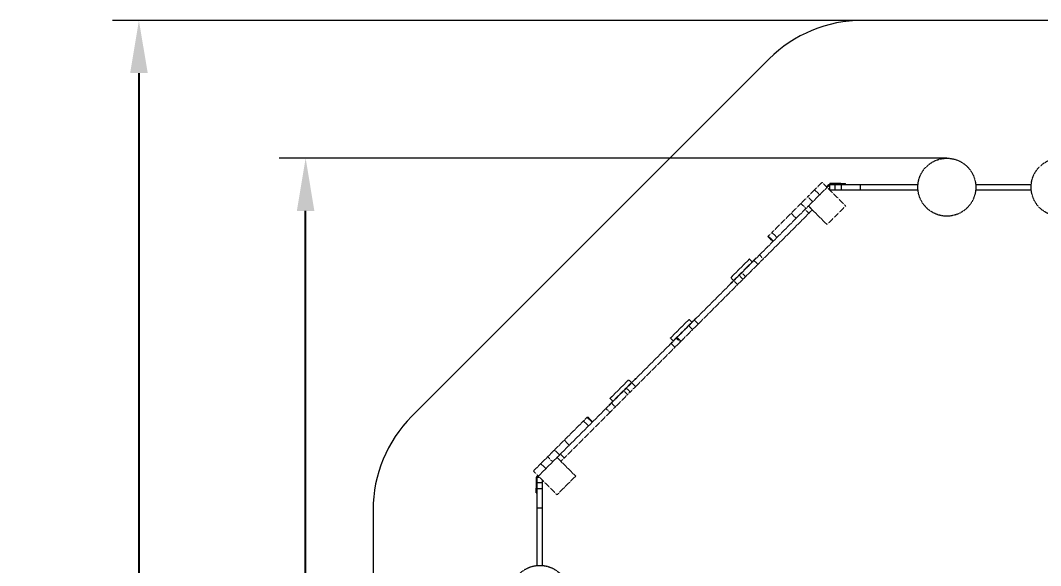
# Model space of a CAD drawing. Header units: millimetres. Extents: x -3341 to 2898, y -3463 to 2691.
# Drawn here: x -3341 to 532, y 621 to 2691 of the extents above; entities that cross this region are included whole.
import ezdxf

# ---------------------------------------------------------------- set-up
doc = ezdxf.new("R2010")
doc.units = ezdxf.units.MM
doc.linetypes.add('HIDDEN', pattern=[1.905, 1.27, -0.635])
for name, color, linetype in [('DIKOM_ЗОНА', 90, 'Continuous'), ('DIKOM_ОБЪЕКТ', 7, 'Continuous'), ('DIKOM_РАЗМЕР_ЗОНА', 7, 'Continuous'), ('DIKOM_РАЗМЕР_ОБЪЕКТА', 7, 'Continuous')]:
    doc.layers.add(name, color=color, linetype=linetype)
doc.styles.add('style1', font='arialbd.ttf', dxfattribs={"width": 0.8})
doc.dimstyles.new('1-50', dxfattribs={"dimtxt": 300, "dimasz": 200, "dimexe": 100, "dimexo": 0, "dimgap": 100, "dimtad": 1, "dimtxsty": 'style1', "dimcen": 200, "dimclrd": 7, "dimclre": 7, "dimclrt": 7, "dimadec": 1, "dimazin": 2, "dimtfac": 1, "dimtmove": 0, "dimatfit": 2, "dimfxl": 0, "dimlwd": 25, "dimlwe": 18, "dimarcsym": 0})

# ---------------------------------------------------------------- blocks, each defined once
blk = doc.blocks.new('*D0')
at = {"layer": 'Defpoints', "color": 0, "transparency": 16777216}
for p in [(-2258.4, 2167.8), (176.5, 2167.8), (171.4, -1709)]:
    blk.add_point(p, dxfattribs=at)
at = {"layer": 'DIKOM_РАЗМЕР_ОБЪЕКТА', "color": 7, "lineweight": 18, "transparency": 16777216}
for p, q in [((176.5, 2167.8), (-2358.4, 2167.8)), ((171.4, -1709), (-2358.4, -1709))]:
    blk.add_line(p, q, dxfattribs=at)
at = {"layer": 'DIKOM_РАЗМЕР_ОБЪЕКТА', "color": 7, "lineweight": 25, "transparency": 16777216}
blk.add_line((-2258.4, -1509), (-2258.4, 1967.8), dxfattribs=at)
at = {"layer": 'DIKOM_РАЗМЕР_ОБЪЕКТА', "color": 7, "transparency": 16777216}
for points in [[(-2291.7, 1967.8), (-2225.1, 1967.8), (-2258.4, 2167.8)], [(-2291.7, -1509), (-2225.1, -1509), (-2258.4, -1709)]]:
    blk.add_solid(points, dxfattribs=at)
at = {"layer": 'DIKOM_РАЗМЕР_ОБЪЕКТА', "color": 7, "transparency": 16777216, "insert": (-2511.7, 181.6), "char_height": 300, "attachment_point": 5, "rotation": 90, "style": 'style1'}
blk.add_mtext('{\\fArial|b0|i0|c204|p34;3900}', dxfattribs=at)
blk = doc.blocks.new('*D2')
at = {"layer": 'Defpoints', "color": 0, "transparency": 16777216}
for p in [(2897.7, 1148.8), (-2002.3, 617.8), (-2002.3, -3363.4)]:
    blk.add_point(p, dxfattribs=at)
at = {"layer": 'DIKOM_РАЗМЕР_ЗОНА', "color": 7, "lineweight": 18, "transparency": 16777216}
for p, q in [((2897.7, 1148.8), (2897.7, -3463.4)), ((-2002.3, 617.8), (-2002.3, -3463.4))]:
    blk.add_line(p, q, dxfattribs=at)
at = {"layer": 'DIKOM_РАЗМЕР_ЗОНА', "color": 7, "lineweight": 25, "transparency": 16777216}
blk.add_line((2697.7, -3363.4), (-1802.3, -3363.4), dxfattribs=at)
at = {"layer": 'DIKOM_РАЗМЕР_ЗОНА', "color": 7, "transparency": 16777216}
for points in [[(-1802.3, -3330), (-1802.3, -3396.7), (-2002.3, -3363.4)], [(2697.7, -3330), (2697.7, -3396.7), (2897.7, -3363.4)]]:
    blk.add_solid(points, dxfattribs=at)
at = {"layer": 'DIKOM_РАЗМЕР_ЗОНА', "color": 7, "transparency": 16777216, "insert": (655.1, -3110.2), "char_height": 300, "attachment_point": 5, "style": 'style1'}
blk.add_mtext('{\\fArial|b0|i0|c204|p34;4900}', dxfattribs=at)
blk = doc.blocks.new('*D3')
at = {"layer": 'Defpoints', "color": 0, "transparency": 16777216}
for p in [(271.9, 2691), (-2891.4, -2209), (-91, -2209)]:
    blk.add_point(p, dxfattribs=at)
at = {"layer": 'DIKOM_РАЗМЕР_ЗОНА', "color": 7, "lineweight": 18, "transparency": 16777216}
for p, q in [((271.9, 2691), (-2991.4, 2691)), ((-91, -2209), (-2991.4, -2209))]:
    blk.add_line(p, q, dxfattribs=at)
at = {"layer": 'DIKOM_РАЗМЕР_ЗОНА', "color": 7, "lineweight": 25, "transparency": 16777216}
blk.add_line((-2891.4, 2491), (-2891.4, -2009), dxfattribs=at)
at = {"layer": 'DIKOM_РАЗМЕР_ЗОНА', "color": 7, "transparency": 16777216}
for points in [[(-2924.7, 2491), (-2858, 2491), (-2891.4, 2691)], [(-2924.7, -2009), (-2858, -2009), (-2891.4, -2209)]]:
    blk.add_solid(points, dxfattribs=at)
at = {"layer": 'DIKOM_РАЗМЕР_ЗОНА', "color": 7, "transparency": 16777216, "insert": (-3144.6, 191.6), "char_height": 300, "attachment_point": 5, "rotation": 90, "style": 'style1'}
blk.add_mtext('{\\fArial|b0|i0|c204|p34;4900}', dxfattribs=at)

msp = doc.modelspace()

# ---------------------------------------------------------------- linework, layer by layer
at = {"layer": 'DIKOM_ЗОНА', "color": 3, "lineweight": 15}
msp.add_lwpolyline([(-498.339, 2544.51), (-1855.805, 1187.045, 0.19891237), (-2002.252, 833.491), (-2002.252, -1709.043, 0.41421356), (-1502.252, -2209.043), (2397.748, -2209.043, 0.41421356), (2897.748, -1709.043), (2897.748, 2190.957, 0.41421356), (2397.748, 2690.957), (-144.786, 2690.957, 0.19891237)], format="xyb", close=True, dxfattribs=at)
at = {"layer": 'DIKOM_ОБЪЕКТ', "color": 7, "linetype": 'HIDDEN', "lineweight": 15}
for p, q in [((-349.23, 1986.513), (-278.519, 2057.224)), ((-297.611, 2076.316), (-278.519, 2057.224)), ((-270.105, 2069.881), (-280.64, 2059.345)), ((-278.519, 2057.224), (-268.64, 2067.103)), ((-278.519, 2057.224), (-207.808, 1986.513)), ((-268.64, 2068.345), (-268.64, 2047.345)), ((-268.64, 2068.345), (-248.64, 2068.345)), ((-226.64, 2071.345), (-266.569, 2071.345)), ((-248.64, 2068.345), (-248.64, 2047.345)), ((-248.64, 2068.345), (-224.898, 2068.345)), ((-226.64, 2068.345), (-226.64, 2071.345)), ((-226.64, 2071.345), (-208.64, 2071.345)), ((-224.898, 2068.345), (-224.898, 2047.345)), ((-224.898, 2068.345), (-152.565, 2068.345)), ((-208.64, 2068.345), (-208.64, 2071.345)), ((-152.565, 2068.345), (-152.565, 2047.345)), ((-152.565, 2068.345), (66.862, 2068.345)), ((285.858, 2068.345), (496.862, 2068.345)), ((-325.895, 2048.032), (-351.985, 2021.942)), ((-351.985, 2021.942), (-332.893, 2002.85)), ((-325.895, 2048.032), (-306.803, 2028.94)), ((-268.64, 2047.345), (-248.64, 2047.345)), ((-248.64, 2047.345), (-224.898, 2047.345)), ((-224.898, 2047.345), (-152.565, 2047.345)), ((-152.565, 2047.345), (66.862, 2047.345)), ((285.858, 2047.345), (496.862, 2047.345)), ((-377.917, 1996.01), (-414.929, 1958.997)), ((-358.825, 1976.918), (-395.837, 1939.906)), ((-377.917, 1996.01), (-358.825, 1976.918)), ((-349.306, 1986.436), (-334.457, 1971.587)), ((-278.519, 1915.803), (-349.23, 1986.513)), ((-207.808, 1986.513), (-278.519, 1915.803)), ((-414.929, 1958.997), (-395.837, 1939.906)), ((-398.156, 1937.587), (-395.837, 1939.906)), ((-362.145, 1973.597), (-347.296, 1958.748)), ((-503.393, 1870.534), (-484.301, 1851.442)), ((-501.76, 1872.167), (-487.889, 1886.038)), ((-501.76, 1872.167), (-482.668, 1853.075)), ((-487.889, 1886.038), (-468.797, 1866.946)), ((-562.523, 1774.634), (-573.13, 1785.24)), ((-546.899, 1788.843), (-547.606, 1789.551)), ((-534.92, 1800.823), (-520.071, 1785.973)), ((-586.975, 1750.182), (-588.333, 1748.824)), ((-588.333, 1748.824), (-587.626, 1748.116)), ((-586.975, 1750.182), (-586.268, 1749.475)), ((-557.506, 1779.651), (-556.799, 1778.944)), ((-556.109, 1779.634), (-541.26, 1764.785)), ((-643.841, 1714.53), (-633.234, 1703.923)), ((-612.262, 1723.481), (-597.412, 1708.632)), ((-607.369, 1729.788), (-606.662, 1729.08)), ((-602.534, 1733.208), (-587.685, 1718.359)), ((-648.054, 1689.103), (-647.347, 1688.396)), ((-639.022, 1698.135), (-638.315, 1697.428)), ((-632.831, 1702.912), (-617.982, 1688.062)), ((-791.878, 1545.279), (-802.485, 1555.885)), ((-786.861, 1550.296), (-786.154, 1549.589)), ((-782.522, 1553.221), (-767.673, 1538.371)), ((-776.254, 1559.488), (-776.961, 1560.196)), ((-816.33, 1520.827), (-817.688, 1519.469)), ((-817.688, 1519.469), (-816.981, 1518.761)), ((-816.33, 1520.827), (-815.623, 1520.12)), ((-803.63, 1532.112), (-788.781, 1517.263)), ((-873.196, 1485.175), (-862.589, 1474.568)), ((-851.188, 1484.555), (-836.339, 1469.706)), ((-848.339, 1487.404), (-833.49, 1472.555)), ((-836.725, 1500.433), (-836.017, 1499.725)), ((-877.409, 1459.748), (-876.702, 1459.041)), ((-870.671, 1465.072), (-855.822, 1450.222)), ((-868.377, 1468.78), (-867.67, 1468.073)), ((-1021.233, 1315.924), (-1031.84, 1326.53)), ((-1016.216, 1320.941), (-1015.509, 1320.234)), ((-1005.609, 1330.133), (-1006.316, 1330.841)), ((-1050.519, 1285.224), (-1035.67, 1270.375)), ((-1045.685, 1291.472), (-1047.043, 1290.114)), ((-1047.043, 1290.114), (-1046.336, 1289.407)), ((-1045.685, 1291.472), (-1044.978, 1290.765)), ((-1040.792, 1294.951), (-1025.942, 1280.102)), ((-1020.222, 1315.521), (-1005.373, 1300.672)), ((-1102.551, 1255.82), (-1091.944, 1245.213)), ((-1066.079, 1271.078), (-1065.372, 1270.37)), ((-1118.133, 1217.61), (-1103.284, 1202.761)), ((-1106.764, 1230.393), (-1106.057, 1229.686)), ((-1097.732, 1239.425), (-1097.025, 1238.718)), ((-1096.944, 1238.799), (-1082.095, 1223.949)), ((-1189.477, 1184.449), (-1203.348, 1170.578)), ((-1184.256, 1151.486), (-1203.348, 1170.578)), ((-1170.385, 1165.357), (-1189.477, 1184.449)), ((-1168.752, 1166.991), (-1187.844, 1186.083)), ((-1313.32, 1060.607), (-1276.308, 1097.619)), ((-1257.216, 1078.527), (-1276.308, 1097.619)), ((-1294.228, 1041.515), (-1313.32, 1060.607)), ((-1294.228, 1041.515), (-1257.216, 1078.527)), ((-1254.897, 1080.845), (-1257.216, 1078.527)), ((-1374.534, 961.208), (-1303.824, 1031.919)), ((-1365.342, 1008.585), (-1339.252, 1034.674)), ((-1346.25, 989.493), (-1365.342, 1008.585)), ((-1320.161, 1015.582), (-1339.252, 1034.674)), ((-1303.824, 1031.919), (-1233.113, 961.208)), ((-1303.747, 1031.996), (-1288.898, 1017.147)), ((-1290.908, 1044.835), (-1276.059, 1029.986)), ((-1374.534, 961.208), (-1393.626, 980.3)), ((-1382.64, 955.274), (-1382.64, 915.345)), ((-1376.656, 963.33), (-1381.176, 958.81)), ((-1379.64, 957.345), (-1370.671, 957.345)), ((-1379.64, 937.345), (-1379.64, 957.345)), ((-1379.64, 937.345), (-1358.64, 937.345)), ((-1379.64, 913.603), (-1379.64, 937.345)), ((-1378.397, 957.345), (-1374.534, 961.208)), ((-1303.824, 890.498), (-1374.534, 961.208)), ((-1358.64, 937.345), (-1358.64, 945.314)), ((-1358.64, 913.603), (-1358.64, 937.345)), ((-1233.113, 961.208), (-1303.824, 890.498)), ((-1382.64, 915.345), (-1379.64, 915.345)), ((-1382.64, 897.345), (-1382.64, 915.345)), ((-1382.64, 897.345), (-1379.64, 897.345)), ((-1379.64, 913.603), (-1358.64, 913.603)), ((-1379.64, 841.27), (-1379.64, 913.603)), ((-1358.64, 841.27), (-1358.64, 913.603)), ((-1379.64, 841.27), (-1358.64, 841.27)), ((-1379.64, 621.843), (-1379.64, 841.27)), ((-1358.64, 621.843), (-1358.64, 841.27))]:
    msp.add_line(p, q, dxfattribs=at)
at = {"layer": 'DIKOM_ОБЪЕКТ', "color": 7, "linetype": 'HIDDEN', "lineweight": 15, "flags": 128}
for points in [[(-325.895, 2048.032), (-323.877, 2050.049), (-321.87, 2052.057), (-319.883, 2054.044), (-317.926, 2056), (-316.011, 2057.916), (-314.145, 2059.781), (-312.34, 2061.587), (-310.603, 2063.323), (-308.945, 2064.982), (-307.373, 2066.554), (-305.895, 2068.032), (-304.519, 2069.407), (-303.252, 2070.674), (-302.101, 2071.826), (-301.07, 2072.856), (-300.167, 2073.76), (-299.394, 2074.533), (-298.756, 2075.17), (-298.257, 2075.669), (-297.899, 2076.028), (-297.683, 2076.244), (-297.611, 2076.316)], [(-351.985, 2021.942), (-355.302, 2018.624), (-358.613, 2015.314), (-361.909, 2012.018), (-365.183, 2008.744), (-368.428, 2005.499), (-371.636, 2002.29), (-374.802, 1999.125), (-377.917, 1996.01)], [(-349.306, 1986.436), (-349.336, 1986.407), (-352.545, 1983.198), (-355.71, 1980.033), (-358.825, 1976.918)], [(-398.156, 1937.587), (-401.196, 1934.546), (-414.333, 1921.409), (-427.527, 1908.216), (-440.776, 1894.966), (-454.079, 1881.664), (-467.434, 1868.309), (-480.838, 1854.905), (-494.291, 1841.452), (-507.79, 1827.953), (-521.334, 1814.409), (-534.92, 1800.823)], [(-347.296, 1958.748), (-360.251, 1945.793), (-373.269, 1932.775), (-386.347, 1919.697), (-399.484, 1906.56), (-412.678, 1893.366), (-425.927, 1880.117), (-439.23, 1866.814), (-452.585, 1853.46), (-465.989, 1840.055), (-479.442, 1826.603), (-492.941, 1813.104), (-506.485, 1799.56), (-520.071, 1785.973)], [(-487.889, 1886.038), (-486.734, 1887.192), (-485.452, 1888.474), (-484.046, 1889.881), (-482.518, 1891.409), (-480.873, 1893.054), (-479.115, 1894.812), (-477.248, 1896.679), (-475.277, 1898.65), (-473.207, 1900.72), (-471.042, 1902.884), (-468.79, 1905.137), (-466.454, 1907.472), (-464.041, 1909.885), (-461.558, 1912.369), (-459.009, 1914.917), (-456.402, 1917.524), (-453.743, 1920.183), (-451.039, 1922.887), (-448.297, 1925.63), (-445.523, 1928.404), (-442.724, 1931.203), (-439.907, 1934.019), (-437.08, 1936.846), (-434.25, 1939.677), (-431.423, 1942.504), (-428.606, 1945.32), (-425.808, 1948.119), (-423.034, 1950.893), (-420.291, 1953.635), (-417.588, 1956.339), (-414.929, 1958.997)], [(-334.457, 1971.587), (-334.531, 1971.514), (-334.75, 1971.294), (-335.115, 1970.93), (-335.621, 1970.423), (-336.267, 1969.777), (-337.047, 1968.998), (-337.955, 1968.089), (-338.986, 1967.058), (-340.133, 1965.911), (-341.388, 1964.657), (-342.741, 1963.304), (-344.183, 1961.861), (-345.705, 1960.339), (-347.296, 1958.748)], [(-503.393, 1870.534), (-503.355, 1870.572), (-503.174, 1870.753), (-502.846, 1871.081), (-502.373, 1871.553), (-501.76, 1872.167)], [(-643.841, 1714.53), (-643.833, 1714.537), (-643.714, 1714.656), (-643.454, 1714.916), (-643.053, 1715.317), (-642.513, 1715.857), (-641.836, 1716.534), (-641.024, 1717.346), (-640.082, 1718.289), (-639.012, 1719.358), (-637.819, 1720.551), (-636.508, 1721.862), (-635.085, 1723.285), (-633.554, 1724.816), (-631.922, 1726.448), (-630.196, 1728.174), (-628.383, 1729.987), (-626.489, 1731.881), (-624.523, 1733.847), (-622.492, 1735.878), (-620.405, 1737.965), (-618.27, 1740.1), (-616.096, 1742.275), (-613.89, 1744.48), (-611.664, 1746.707), (-609.424, 1748.946), (-607.18, 1751.19), (-604.942, 1753.428), (-602.718, 1755.652), (-600.518, 1757.853), (-598.349, 1760.021), (-596.221, 1762.149), (-594.143, 1764.228), (-592.122, 1766.248), (-590.167, 1768.203), (-588.286, 1770.084), (-586.486, 1771.884), (-584.775, 1773.595), (-583.16, 1775.211), (-581.646, 1776.724), (-580.24, 1778.13), (-578.949, 1779.422), (-577.775, 1780.595), (-576.726, 1781.644), (-575.805, 1782.565), (-575.015, 1783.355), (-574.36, 1784.01), (-573.842, 1784.528), (-573.464, 1784.906), (-573.227, 1785.143), (-573.132, 1785.238), (-573.13, 1785.24)], [(-547.606, 1789.551), (-547.621, 1789.537), (-547.764, 1789.393), (-548.06, 1789.097), (-548.505, 1788.652), (-549.092, 1788.065), (-549.813, 1787.345), (-550.656, 1786.501), (-551.61, 1785.547), (-552.661, 1784.496), (-553.793, 1783.364), (-554.989, 1782.168), (-556.233, 1780.924), (-557.506, 1779.651)], [(-556.109, 1779.634), (-554.871, 1780.872), (-553.515, 1782.227), (-552.048, 1783.695), (-550.475, 1785.268), (-548.802, 1786.94), (-547.037, 1788.706), (-545.186, 1790.557), (-543.257, 1792.486), (-541.257, 1794.486), (-539.196, 1796.547), (-537.081, 1798.662), (-534.92, 1800.823)], [(-541.26, 1764.785), (-540.022, 1766.023), (-538.666, 1767.378), (-537.199, 1768.845), (-535.626, 1770.418), (-533.953, 1772.091), (-532.187, 1773.857), (-530.336, 1775.708), (-528.407, 1777.637), (-526.408, 1779.636), (-524.347, 1781.698), (-522.231, 1783.813), (-520.071, 1785.973)], [(-588.333, 1748.824), (-588.939, 1748.218), (-589.668, 1747.489), (-590.51, 1746.647), (-591.452, 1745.705), (-592.483, 1744.674), (-593.588, 1743.569), (-594.752, 1742.405), (-595.959, 1741.198), (-597.193, 1739.964), (-598.435, 1738.722), (-599.671, 1737.486), (-600.881, 1736.276), (-602.051, 1735.106), (-603.163, 1733.994), (-604.203, 1732.954), (-605.155, 1732.002), (-606.008, 1731.149), (-606.75, 1730.407), (-607.369, 1729.788)], [(-556.109, 1779.634), (-557.377, 1778.366), (-558.767, 1776.976), (-560.274, 1775.469), (-561.892, 1773.851), (-563.613, 1772.13), (-565.43, 1770.313), (-567.336, 1768.407), (-569.322, 1766.421), (-571.38, 1764.363), (-573.501, 1762.241), (-575.677, 1760.066), (-577.897, 1757.846), (-580.153, 1755.59), (-582.435, 1753.308), (-584.733, 1751.01), (-587.038, 1748.705), (-589.339, 1746.404), (-591.627, 1744.116), (-593.892, 1741.851), (-596.125, 1739.618), (-598.315, 1737.427), (-600.455, 1735.288), (-602.534, 1733.208)], [(-541.26, 1764.785), (-542.527, 1763.517), (-543.918, 1762.127), (-545.425, 1760.619), (-547.043, 1759.002), (-548.764, 1757.281), (-550.581, 1755.463), (-552.487, 1753.558), (-554.473, 1751.572), (-556.531, 1749.513), (-558.652, 1747.392), (-560.828, 1745.217), (-563.048, 1742.996), (-565.304, 1740.74), (-567.586, 1738.459), (-569.884, 1736.161), (-572.188, 1733.856), (-574.489, 1731.555), (-576.777, 1729.267), (-579.043, 1727.002), (-581.275, 1724.769), (-583.466, 1722.578), (-585.606, 1720.438), (-587.685, 1718.359)], [(-586.975, 1750.182), (-585.893, 1751.264), (-584.677, 1752.48), (-583.334, 1753.823), (-581.869, 1755.288), (-580.287, 1756.869), (-578.598, 1758.56), (-576.806, 1760.351), (-574.92, 1762.237), (-572.949, 1764.208), (-570.9, 1766.256), (-568.784, 1768.373), (-566.608, 1770.549), (-564.383, 1772.774), (-562.117, 1775.04), (-559.822, 1777.335), (-557.506, 1779.651)], [(-639.022, 1698.135), (-636.522, 1700.635), (-634.053, 1703.104), (-631.625, 1705.532), (-629.246, 1707.912), (-626.924, 1710.233), (-624.668, 1712.489), (-622.487, 1714.67), (-620.387, 1716.77), (-618.377, 1718.78), (-616.463, 1720.694), (-614.654, 1722.503), (-612.953, 1724.203), (-611.37, 1725.787), (-609.908, 1727.249), (-608.573, 1728.584), (-607.369, 1729.788)], [(-632.831, 1702.912), (-630.517, 1705.225), (-628.187, 1707.556), (-625.85, 1709.893), (-623.517, 1712.226), (-621.198, 1714.545), (-618.903, 1716.84), (-616.642, 1719.101), (-614.425, 1721.318), (-612.262, 1723.481)], [(-617.982, 1688.062), (-615.668, 1690.376), (-613.338, 1692.707), (-611.001, 1695.043), (-608.668, 1697.377), (-606.349, 1699.696), (-604.054, 1701.991), (-601.793, 1704.252), (-599.576, 1706.469), (-597.412, 1708.632)], [(-612.262, 1723.481), (-611.031, 1724.712), (-609.805, 1725.938), (-608.582, 1727.161), (-607.364, 1728.379), (-606.15, 1729.593), (-604.94, 1730.802), (-603.735, 1732.008), (-602.534, 1733.208)], [(-597.412, 1708.632), (-596.182, 1709.863), (-594.955, 1711.089), (-593.733, 1712.311), (-592.515, 1713.529), (-591.301, 1714.743), (-590.091, 1715.953), (-588.886, 1717.158), (-587.685, 1718.359)], [(-632.831, 1702.912), (-646.34, 1689.402), (-659.875, 1675.868), (-673.432, 1662.311), (-687.011, 1648.732), (-700.61, 1635.133), (-714.227, 1621.516), (-727.86, 1607.883), (-741.508, 1594.235), (-755.169, 1580.574), (-768.841, 1566.902), (-782.522, 1553.221)], [(-617.982, 1688.062), (-631.491, 1674.553), (-645.026, 1661.019), (-658.583, 1647.461), (-672.162, 1633.882), (-685.761, 1620.284), (-699.378, 1606.667), (-713.011, 1593.034), (-726.659, 1579.386), (-740.319, 1565.725), (-753.991, 1552.053), (-767.673, 1538.371)], [(-639.022, 1698.135), (-640.232, 1696.925), (-641.403, 1695.754), (-642.521, 1694.636), (-643.57, 1693.587), (-644.536, 1692.621), (-645.406, 1691.751), (-646.167, 1690.99), (-646.811, 1690.346), (-647.326, 1689.83), (-647.708, 1689.449), (-647.951, 1689.206), (-648.051, 1689.106), (-648.054, 1689.103)], [(-873.196, 1485.175), (-873.124, 1485.246), (-872.911, 1485.459), (-872.557, 1485.813), (-872.062, 1486.308), (-871.43, 1486.94), (-870.663, 1487.707), (-869.764, 1488.607), (-868.736, 1489.635), (-867.583, 1490.787), (-866.311, 1492.059), (-864.924, 1493.446), (-863.428, 1494.942), (-861.829, 1496.541), (-860.134, 1498.237), (-858.348, 1500.022), (-856.481, 1501.89), (-854.537, 1503.833), (-852.527, 1505.843), (-850.458, 1507.912), (-848.338, 1510.032), (-846.176, 1512.195), (-843.98, 1514.391), (-841.759, 1516.611), (-839.523, 1518.848), (-837.279, 1521.091), (-835.038, 1523.332), (-832.809, 1525.562), (-830.599, 1527.771), (-828.419, 1529.951), (-826.277, 1532.094), (-824.181, 1534.189), (-822.14, 1536.23), (-820.163, 1538.208), (-818.256, 1540.114), (-816.429, 1541.941), (-814.687, 1543.683), (-813.039, 1545.331), (-811.491, 1546.879), (-810.049, 1548.321), (-808.719, 1549.651), (-807.506, 1550.864), (-806.415, 1551.955), (-805.451, 1552.919), (-804.617, 1553.753), (-803.917, 1554.453), (-803.354, 1555.017), (-802.929, 1555.441), (-802.645, 1555.725), (-802.503, 1555.867), (-802.485, 1555.885)], [(-816.33, 1520.827), (-815.248, 1521.909), (-814.032, 1523.125), (-812.689, 1524.468), (-811.224, 1525.933), (-809.643, 1527.514), (-807.952, 1529.205), (-806.161, 1530.996), (-804.275, 1532.882), (-802.304, 1534.853), (-800.256, 1536.902), (-798.139, 1539.018), (-795.963, 1541.194), (-793.738, 1543.419), (-791.472, 1545.685), (-789.177, 1547.98), (-786.861, 1550.296)], [(-803.63, 1532.112), (-801.821, 1533.921), (-799.922, 1535.821), (-797.941, 1537.802), (-795.886, 1539.857), (-793.767, 1541.976), (-791.591, 1544.151), (-789.37, 1546.373), (-787.111, 1548.632), (-784.825, 1550.917), (-782.522, 1553.221)], [(-776.961, 1560.196), (-776.975, 1560.182), (-777.119, 1560.038), (-777.415, 1559.742), (-777.86, 1559.297), (-778.447, 1558.71), (-779.167, 1557.99), (-780.011, 1557.146), (-780.965, 1556.192), (-782.016, 1555.141), (-783.148, 1554.009), (-784.344, 1552.813), (-785.588, 1551.569), (-786.861, 1550.296)], [(-803.63, 1532.112), (-805.434, 1530.308), (-807.328, 1528.415), (-809.303, 1526.439), (-811.352, 1524.391), (-813.465, 1522.278), (-815.633, 1520.11), (-817.848, 1517.895), (-820.1, 1515.643), (-822.379, 1513.364), (-824.675, 1511.068), (-826.98, 1508.763), (-829.282, 1506.461), (-831.573, 1504.17), (-833.842, 1501.901), (-836.081, 1499.662), (-838.278, 1497.465), (-840.426, 1495.317), (-842.515, 1493.228), (-844.535, 1491.208), (-846.479, 1489.263), (-848.339, 1487.404)], [(-817.688, 1519.469), (-818.294, 1518.863), (-819.023, 1518.134), (-819.865, 1517.292), (-820.807, 1516.35), (-821.838, 1515.319), (-822.943, 1514.214), (-824.107, 1513.05), (-825.314, 1511.843), (-826.548, 1510.609), (-827.791, 1509.367), (-829.026, 1508.131), (-830.236, 1506.921), (-831.406, 1505.751), (-832.518, 1504.639), (-833.558, 1503.599), (-834.51, 1502.647), (-835.363, 1501.794), (-836.105, 1501.052), (-836.725, 1500.433)], [(-788.781, 1517.263), (-790.585, 1515.459), (-792.479, 1513.565), (-794.454, 1511.59), (-796.503, 1509.542), (-798.615, 1507.429), (-800.784, 1505.26), (-802.999, 1503.046), (-805.25, 1500.794), (-807.529, 1498.515), (-809.826, 1496.218), (-812.13, 1493.914), (-814.433, 1491.611), (-816.724, 1489.321), (-818.993, 1487.051), (-821.231, 1484.813), (-823.429, 1482.615), (-825.577, 1480.468), (-827.665, 1478.379), (-829.686, 1476.358), (-831.63, 1474.414), (-833.49, 1472.555)], [(-788.781, 1517.263), (-786.972, 1519.072), (-785.073, 1520.971), (-783.092, 1522.953), (-781.037, 1525.007), (-778.917, 1527.127), (-776.742, 1529.302), (-774.52, 1531.524), (-772.262, 1533.782), (-769.976, 1536.068), (-767.673, 1538.371)], [(-870.671, 1465.072), (-868.342, 1467.4), (-866.032, 1469.711), (-863.749, 1471.994), (-861.505, 1474.238), (-859.308, 1476.435), (-857.168, 1478.574), (-855.096, 1480.647), (-853.1, 1482.643), (-851.188, 1484.555)], [(-868.377, 1468.78), (-865.877, 1471.28), (-863.408, 1473.749), (-860.98, 1476.177), (-858.6, 1478.557), (-856.279, 1480.878), (-854.023, 1483.134), (-851.842, 1485.315), (-849.742, 1487.415), (-847.732, 1489.425), (-845.819, 1491.339), (-844.008, 1493.149), (-842.309, 1494.848), (-840.725, 1496.432), (-839.263, 1497.894), (-837.928, 1499.229), (-836.725, 1500.433)], [(-851.188, 1484.555), (-850.829, 1484.913), (-850.472, 1485.271), (-850.114, 1485.628), (-849.758, 1485.985), (-849.402, 1486.341), (-849.047, 1486.696), (-848.693, 1487.05), (-848.339, 1487.404)], [(-836.339, 1469.706), (-835.98, 1470.064), (-835.622, 1470.422), (-835.265, 1470.779), (-834.909, 1471.136), (-834.553, 1471.491), (-834.198, 1471.846), (-833.843, 1472.201), (-833.49, 1472.555)], [(-870.671, 1465.072), (-884.34, 1451.403), (-897.999, 1437.744), (-911.647, 1424.096), (-925.282, 1410.461), (-938.903, 1396.84), (-952.507, 1383.236), (-966.093, 1369.65), (-979.659, 1356.084), (-993.204, 1342.539), (-1006.725, 1329.017), (-1020.222, 1315.521)], [(-855.822, 1450.222), (-869.491, 1436.554), (-883.15, 1422.894), (-896.798, 1409.246), (-910.433, 1395.611), (-924.053, 1381.991), (-937.657, 1368.387), (-951.243, 1354.801), (-964.81, 1341.235), (-978.354, 1327.69), (-991.876, 1314.168), (-1005.373, 1300.672)], [(-868.377, 1468.78), (-869.587, 1467.57), (-870.758, 1466.399), (-871.876, 1465.281), (-872.925, 1464.232), (-873.891, 1463.266), (-874.761, 1462.396), (-875.522, 1461.635), (-876.165, 1460.992), (-876.682, 1460.475), (-877.064, 1460.094), (-877.306, 1459.851), (-877.406, 1459.751), (-877.409, 1459.748)], [(-855.822, 1450.222), (-853.493, 1452.551), (-851.182, 1454.862), (-848.9, 1457.144), (-846.655, 1459.389), (-844.459, 1461.586), (-842.319, 1463.725), (-840.247, 1465.797), (-838.25, 1467.794), (-836.339, 1469.706)], [(-1102.551, 1255.82), (-1102.479, 1255.891), (-1102.266, 1256.104), (-1101.912, 1256.459), (-1101.417, 1256.953), (-1100.785, 1257.585), (-1100.018, 1258.352), (-1099.118, 1259.252), (-1098.09, 1260.28), (-1096.938, 1261.432), (-1095.666, 1262.704), (-1094.279, 1264.091), (-1092.783, 1265.587), (-1091.184, 1267.186), (-1089.489, 1268.882), (-1087.703, 1270.667), (-1085.835, 1272.535), (-1083.893, 1274.478), (-1081.882, 1276.488), (-1079.813, 1278.557), (-1077.693, 1280.677), (-1075.531, 1282.84), (-1073.335, 1285.036), (-1071.114, 1287.256), (-1068.877, 1289.493), (-1066.634, 1291.736), (-1064.393, 1293.977), (-1062.164, 1296.207), (-1059.954, 1298.416), (-1057.774, 1300.596), (-1055.632, 1302.739), (-1053.536, 1304.834), (-1051.495, 1306.875), (-1049.518, 1308.853), (-1047.611, 1310.759), (-1045.784, 1312.586), (-1044.042, 1314.328), (-1042.394, 1315.976), (-1040.846, 1317.524), (-1039.404, 1318.966), (-1038.074, 1320.296), (-1036.861, 1321.509), (-1035.77, 1322.6), (-1034.806, 1323.564), (-1033.972, 1324.398), (-1033.272, 1325.098), (-1032.709, 1325.662), (-1032.284, 1326.086), (-1032, 1326.37), (-1031.858, 1326.512), (-1031.84, 1326.53)], [(-1045.685, 1291.472), (-1044.603, 1292.554), (-1043.387, 1293.77), (-1042.044, 1295.113), (-1040.579, 1296.578), (-1038.997, 1298.159), (-1037.308, 1299.85), (-1035.516, 1301.641), (-1033.63, 1303.527), (-1031.659, 1305.498), (-1029.61, 1307.547), (-1027.494, 1309.663), (-1025.318, 1311.839), (-1023.093, 1314.064), (-1020.827, 1316.33), (-1018.532, 1318.625), (-1016.216, 1320.941)], [(-1006.316, 1330.841), (-1006.33, 1330.827), (-1006.474, 1330.683), (-1006.77, 1330.387), (-1007.215, 1329.942), (-1007.802, 1329.355), (-1008.523, 1328.635), (-1009.366, 1327.791), (-1010.32, 1326.837), (-1011.371, 1325.786), (-1012.503, 1324.654), (-1013.699, 1323.458), (-1014.943, 1322.214), (-1016.216, 1320.941)], [(-1050.519, 1285.224), (-1052.598, 1283.145), (-1054.738, 1281.005), (-1056.928, 1278.814), (-1059.161, 1276.582), (-1061.426, 1274.316), (-1063.715, 1272.028), (-1066.016, 1269.727), (-1068.32, 1267.423), (-1070.618, 1265.125), (-1072.9, 1262.843), (-1075.156, 1260.587), (-1077.376, 1258.366), (-1079.552, 1256.191), (-1081.673, 1254.07), (-1083.731, 1252.012), (-1085.717, 1250.026), (-1087.623, 1248.12), (-1089.44, 1246.302), (-1091.161, 1244.581), (-1092.779, 1242.964), (-1094.286, 1241.457), (-1095.676, 1240.066), (-1096.944, 1238.799)], [(-1047.043, 1290.114), (-1047.649, 1289.508), (-1048.378, 1288.779), (-1049.22, 1287.937), (-1050.162, 1286.995), (-1051.193, 1285.964), (-1052.298, 1284.859), (-1053.462, 1283.695), (-1054.669, 1282.488), (-1055.902, 1281.254), (-1057.145, 1280.012), (-1058.381, 1278.776), (-1059.591, 1277.566), (-1060.761, 1276.396), (-1061.873, 1275.284), (-1062.912, 1274.244), (-1063.865, 1273.292), (-1064.718, 1272.439), (-1065.46, 1271.697), (-1066.079, 1271.078)], [(-1050.519, 1285.224), (-1049.318, 1286.425), (-1048.113, 1287.63), (-1046.903, 1288.84), (-1045.689, 1290.054), (-1044.471, 1291.272), (-1043.249, 1292.494), (-1042.022, 1293.721), (-1040.792, 1294.951)], [(-1040.792, 1294.951), (-1038.628, 1297.114), (-1036.411, 1299.331), (-1034.15, 1301.592), (-1031.855, 1303.887), (-1029.536, 1306.207), (-1027.203, 1308.54), (-1024.866, 1310.877), (-1022.536, 1313.207), (-1020.222, 1315.521)], [(-1035.67, 1270.375), (-1034.469, 1271.576), (-1033.263, 1272.781), (-1032.054, 1273.991), (-1030.84, 1275.205), (-1029.622, 1276.423), (-1028.399, 1277.645), (-1027.173, 1278.871), (-1025.942, 1280.102)], [(-1025.942, 1280.102), (-1023.779, 1282.265), (-1021.562, 1284.482), (-1019.301, 1286.743), (-1017.006, 1289.038), (-1014.687, 1291.357), (-1012.354, 1293.69), (-1010.017, 1296.027), (-1007.687, 1298.358), (-1005.373, 1300.672)], [(-1097.732, 1239.425), (-1095.232, 1241.925), (-1092.763, 1244.394), (-1090.335, 1246.822), (-1087.955, 1249.202), (-1085.634, 1251.523), (-1083.378, 1253.779), (-1081.197, 1255.96), (-1079.097, 1258.06), (-1077.087, 1260.07), (-1075.173, 1261.984), (-1073.364, 1263.794), (-1071.663, 1265.493), (-1070.08, 1267.077), (-1068.618, 1268.539), (-1067.283, 1269.874), (-1066.079, 1271.078)], [(-1035.67, 1270.375), (-1037.749, 1268.295), (-1039.888, 1266.156), (-1042.079, 1263.965), (-1044.312, 1261.732), (-1046.577, 1259.467), (-1048.865, 1257.179), (-1051.166, 1254.878), (-1053.471, 1252.573), (-1055.769, 1250.275), (-1058.051, 1247.994), (-1060.307, 1245.738), (-1062.527, 1243.517), (-1064.703, 1241.342), (-1066.824, 1239.22), (-1068.882, 1237.162), (-1070.868, 1235.176), (-1072.774, 1233.271), (-1074.591, 1231.453), (-1076.312, 1229.732), (-1077.93, 1228.115), (-1079.437, 1226.607), (-1080.827, 1225.217), (-1082.095, 1223.949)], [(-1103.284, 1202.761), (-1116.87, 1189.174), (-1130.414, 1175.63), (-1143.913, 1162.131), (-1157.366, 1148.679), (-1170.77, 1135.274), (-1184.125, 1121.92), (-1197.428, 1108.617), (-1210.677, 1095.368), (-1223.871, 1082.174), (-1237.007, 1069.037), (-1250.086, 1055.959), (-1263.103, 1042.941), (-1276.059, 1029.986)], [(-1118.133, 1217.61), (-1131.719, 1204.023), (-1145.263, 1190.48), (-1158.762, 1176.98), (-1172.215, 1163.528), (-1185.619, 1150.123), (-1198.974, 1136.769), (-1212.277, 1123.466), (-1225.526, 1110.217), (-1238.72, 1097.023), (-1251.857, 1083.886), (-1254.897, 1080.845)], [(-1118.133, 1217.61), (-1115.973, 1219.77), (-1113.857, 1221.885), (-1111.796, 1223.947), (-1109.797, 1225.946), (-1107.867, 1227.875), (-1106.016, 1229.726), (-1104.251, 1231.492), (-1102.578, 1233.165), (-1101.005, 1234.738), (-1099.538, 1236.205), (-1098.182, 1237.561), (-1096.944, 1238.799)], [(-1097.732, 1239.425), (-1098.942, 1238.215), (-1100.113, 1237.044), (-1101.231, 1235.926), (-1102.28, 1234.877), (-1103.246, 1233.911), (-1104.116, 1233.041), (-1104.877, 1232.28), (-1105.52, 1231.637), (-1106.036, 1231.12), (-1106.418, 1230.739), (-1106.661, 1230.496), (-1106.761, 1230.396), (-1106.764, 1230.393)], [(-1103.284, 1202.761), (-1101.123, 1204.921), (-1099.008, 1207.036), (-1096.947, 1209.098), (-1094.947, 1211.097), (-1093.018, 1213.026), (-1091.167, 1214.877), (-1089.401, 1216.643), (-1087.729, 1218.315), (-1086.156, 1219.889), (-1084.688, 1221.356), (-1083.333, 1222.711), (-1082.095, 1223.949)], [(-1203.348, 1170.578), (-1204.503, 1169.424), (-1205.785, 1168.142), (-1207.191, 1166.735), (-1208.719, 1165.208), (-1210.364, 1163.563), (-1212.122, 1161.804), (-1213.989, 1159.938), (-1215.96, 1157.966), (-1218.03, 1155.896), (-1220.194, 1153.732), (-1222.447, 1151.479), (-1224.783, 1149.144), (-1227.196, 1146.731), (-1229.679, 1144.247), (-1232.228, 1141.699), (-1234.835, 1139.092), (-1237.494, 1136.433), (-1240.198, 1133.729), (-1242.94, 1130.986), (-1245.714, 1128.212), (-1248.513, 1125.413), (-1251.33, 1122.597), (-1254.157, 1119.77), (-1256.987, 1116.939), (-1259.814, 1114.112), (-1262.63, 1111.296), (-1265.429, 1108.497), (-1268.203, 1105.723), (-1270.946, 1102.981), (-1273.649, 1100.277), (-1276.308, 1097.619)], [(-1187.844, 1186.083), (-1187.882, 1186.044), (-1188.063, 1185.863), (-1188.391, 1185.536), (-1188.863, 1185.063), (-1189.477, 1184.449)], [(-1339.252, 1034.674), (-1335.935, 1037.992), (-1332.624, 1041.302), (-1329.328, 1044.598), (-1326.054, 1047.872), (-1322.809, 1051.117), (-1319.601, 1054.326), (-1316.435, 1057.491), (-1313.32, 1060.607)], [(-1365.342, 1008.585), (-1367.36, 1006.567), (-1369.367, 1004.559), (-1371.354, 1002.572), (-1373.311, 1000.616), (-1375.226, 998.7), (-1377.092, 996.835), (-1378.897, 995.029), (-1380.634, 993.293), (-1382.292, 991.634), (-1383.864, 990.062), (-1385.342, 988.585), (-1386.718, 987.209), (-1387.985, 985.942), (-1389.136, 984.79), (-1390.167, 983.76), (-1391.07, 982.856), (-1391.843, 982.084), (-1392.48, 981.446), (-1392.98, 980.947), (-1393.338, 980.588), (-1393.554, 980.372), (-1393.626, 980.3)], [(-1303.747, 1031.996), (-1303.717, 1032.025), (-1300.509, 1035.234), (-1297.343, 1038.4), (-1294.228, 1041.515)], [(-1276.059, 1029.986), (-1277.65, 1028.395), (-1279.172, 1026.873), (-1280.614, 1025.43), (-1281.967, 1024.077), (-1283.221, 1022.823), (-1284.368, 1021.676), (-1285.399, 1020.645), (-1286.308, 1019.736), (-1287.088, 1018.957), (-1287.733, 1018.311), (-1288.24, 1017.804), (-1288.605, 1017.44), (-1288.824, 1017.22), (-1288.898, 1017.147)]]:
    msp.add_lwpolyline(points, dxfattribs=at)
at = {"layer": 'DIKOM_ОБЪЕКТ', "color": 7, "linetype": 'HIDDEN', "lineweight": 15}
for centre in [(176.36, 2057.845), (606.36, 2057.845), (-1369.14, 512.345)]:
    msp.add_circle(centre, 110, dxfattribs=at)
for centre, start, end in [((-266.569, 2066.345), 90, 135), ((-1377.64, 955.274), 135, 180)]:
    msp.add_arc(centre, 5, start, end, dxfattribs=at)

# ---------------------------------------------------------------- dimensions: what is measured, and where the dimension line sits
at = {"layer": 'DIKOM_РАЗМЕР_ЗОНА'}
for base, p1, p2, angle, picture, middle in [((-2891.38, -2209.043), (271.917, 2690.957), (-91.01, -2209.043), 270, '*D3', (-2891.38, 191.618)), ((-2002.252, -3363.362), (2897.748, 1148.822), (-2002.252, 617.782), 180, '*D2', (655.072, -3363.362))]:
    dim = msp.add_linear_dim(base=base, p1=p1, p2=p2, angle=angle, text='{\\fArial|b0|i0|c204|p34;<>}', dimstyle='1-50', dxfattribs=at)
    dim.commit()
    dim.dimension.update_dxf_attribs({"geometry": picture, "text_midpoint": middle, "dimtype": 160})
at = {"layer": 'DIKOM_РАЗМЕР_ОБЪЕКТА'}
dim = msp.add_linear_dim(base=(-2258.399, 2167.845), p1=(171.36, -1709.043), p2=(176.506, 2167.845), angle=270, text='{\\fArial|b0|i0|c204|p34;3900}', dimstyle='1-50', dxfattribs=at)
dim.commit()
dim.dimension.update_dxf_attribs({"geometry": '*D0', "text_midpoint": (-2258.399, 181.576), "dimtype": 160})

doc.saveas('drawing.dxf')
